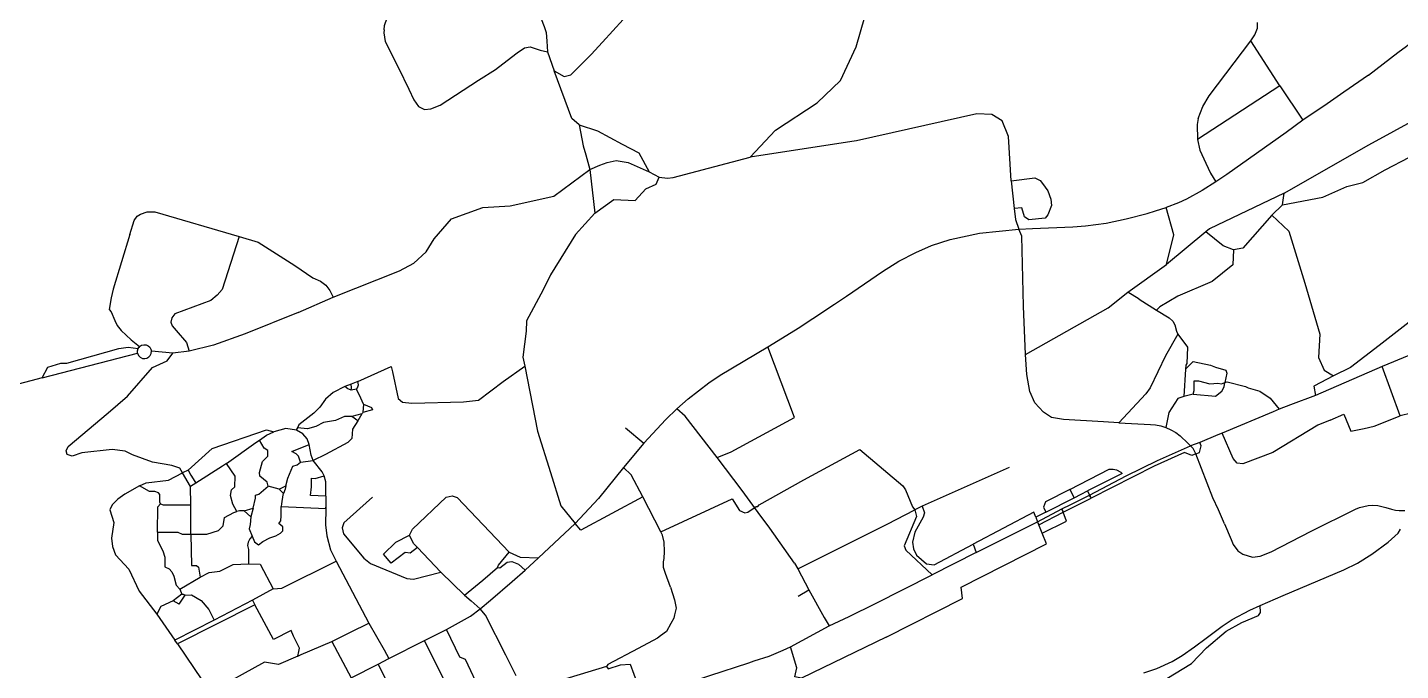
# Model space of a CAD drawing. Header units: inches. Extents: x 2740922 to 2751091, y 1249500 to 1259683.
# Drawn here: x 2742644 to 2744319, y 1252899 to 1253683 of the extents above; entities that cross this region are included whole.
import ezdxf

# ---------------------------------------------------------------- set-up
doc = ezdxf.new("R2010")
doc.units = ezdxf.units.IN
doc.header["$MEASUREMENT"] = 0

msp = doc.modelspace()

# ---------------------------------------------------------------- linework, layer by layer
for points in [[(2743525.4, 1253524.8), (2743556.2, 1253557.7), (2743607.2, 1253591.2), (2743635.7, 1253618.4), (2743654.8, 1253659.6), (2743681.1, 1253751.3), (2743693, 1253822.6), (2743690.5, 1253898.8), (2743679.6, 1253946.9), (2743679.1, 1253994.1), (2743681.5, 1254026.4), (2743683.4, 1254054.9), (2743674, 1254069.5), (2743654, 1254094.2), (2743647.8, 1254109.6), (2743618.4, 1254142.4), (2743618.8, 1254153.6)], [(2743286.3, 1253630.1), (2743298.6, 1253623.4), (2743306.5, 1253625.5), (2743331.7, 1253650.1), (2743345.4, 1253665.2), (2743370.4, 1253692.8), (2743434, 1253762.7), (2743481.4, 1253813.1)], [(2743078.8, 1253680.3), (2743079.5, 1253685.3), (2743082.5, 1253695), (2743088.3, 1253706.9), (2743094.1, 1253717.5), (2743100.3, 1253727.4), (2743107.4, 1253734.8), (2743116.6, 1253740.7), (2743129.4, 1253748.2), (2743140.2, 1253755), (2743152.2, 1253759.3), (2743160.7, 1253761.1), (2743174, 1253761), (2743189.4, 1253759.8), (2743206.1, 1253756.6), (2743217.5, 1253754), (2743231, 1253749.9), (2743241.2, 1253744.5), (2743246.7, 1253740.8), (2743253.9, 1253728.1), (2743261.6, 1253713.7), (2743266.8, 1253702.8), (2743274.2, 1253684.4), (2743276.7, 1253676.8)], [(2744136, 1253666.7), (2744141, 1253674.2), (2744144.1, 1253682.2), (2744144.1, 1253689.3)], [(2743078.8, 1253680.3), (2743078.5, 1253676.4), (2743080.4, 1253665.9), (2743096.5, 1253634), (2743108.9, 1253607.7), (2743115.3, 1253594.9), (2743120.7, 1253586.6), (2743128.1, 1253583.1), (2743135.8, 1253583.7), (2743147.4, 1253588.4), (2743194.2, 1253618.8), (2743214.8, 1253632), (2743229.1, 1253642.9), (2743241.2, 1253652.3), (2743250, 1253658.1), (2743257.1, 1253659.3), (2743269.3, 1253655.2), (2743278.3, 1253653.2)], [(2743276.7, 1253676.8), (2743277.4, 1253666.3), (2743278.3, 1253653.2)], [(2744072, 1253572.2), (2744077.5, 1253586.5), (2744085.2, 1253599.7), (2744136, 1253666.7)], [(2744171.5, 1253612), (2744136, 1253666.7)], [(2744279.9, 1253624.7), (2744315.5, 1253652.4), (2744325.9, 1253660.4), (2744334.1, 1253666.8)], [(2743278.3, 1253653.2), (2743286.3, 1253630.1)], [(2743317, 1253564.2), (2743307.8, 1253572.1), (2743286.3, 1253630.1)], [(2744279.9, 1253624.7), (2744249.8, 1253604.2), (2744229.2, 1253590.1), (2744199.6, 1253569.9)], [(2744171.5, 1253612), (2744071.1, 1253546.6)], [(2744171.5, 1253612), (2744199.6, 1253569.9)], [(2743843.7, 1253496.1), (2743840.5, 1253550.1), (2743833, 1253569.1), (2743820.3, 1253576.8), (2743802.1, 1253577.6), (2743655, 1253544.6), (2743649.5, 1253543.8)], [(2744072, 1253572.2), (2744070.6, 1253564.8), (2744071.1, 1253546.6)], [(2744176.7, 1253480.8), (2744280.3, 1253540.1), (2744341.2, 1253573.3), (2744394.5, 1253573.3), (2744401, 1253579.1), (2744399.5, 1253580.7)], [(2743317, 1253564.2), (2743339.3, 1253557), (2743369.5, 1253540.9), (2743389.5, 1253530.2), (2743402.2, 1253506.9)], [(2743317, 1253564.2), (2743321.7, 1253538.8), (2743324.8, 1253527.7), (2743330, 1253509.9)], [(2744199.6, 1253569.9), (2744179.4, 1253555.1), (2744106.7, 1253503.6), (2744093.3, 1253494.9)], [(2743649.5, 1253543.8), (2743525.4, 1253524.8)], [(2744071.1, 1253546.6), (2744074.1, 1253533.4), (2744081.1, 1253517.6), (2744087, 1253505.4), (2744093.3, 1253494.9)], [(2743330, 1253509.9), (2743342.1, 1253515.2), (2743350.9, 1253518.2), (2743361.8, 1253520.9), (2743376.7, 1253518.2), (2743402.2, 1253506.9)], [(2743414.6, 1253500.6), (2743424.6, 1253499.4), (2743431.5, 1253500.1), (2743525.4, 1253524.8)], [(2744174.9, 1253466.8), (2744224.1, 1253476.1), (2744253.3, 1253488.9), (2744272.7, 1253493.8), (2744300.2, 1253509.4), (2744329.8, 1253524.7), (2744353.6, 1253530.5), (2744367, 1253527.6)], [(2743016.8, 1253354.1), (2743097.8, 1253386.1), (2743115.2, 1253395.6), (2743130.2, 1253409.2), (2743139.9, 1253425.3), (2743161.3, 1253449.7), (2743199.3, 1253463.4), (2743232.7, 1253465.6), (2743285.8, 1253477.1), (2743330, 1253509.9)], [(2743330, 1253509.9), (2743336.1, 1253456.4)], [(2743402.2, 1253506.9), (2743414.6, 1253500.6)], [(2743336.1, 1253456.4), (2743359.2, 1253473.2), (2743385.3, 1253471.8), (2743398.1, 1253486.3), (2743410.9, 1253491.8), (2743414.6, 1253500.6)], [(2743843.7, 1253496.1), (2743872.8, 1253499.7), (2743879.3, 1253496.6), (2743882.1, 1253492.9), (2743888.4, 1253483.6), (2743892.4, 1253473.7), (2743893.1, 1253466), (2743888.4, 1253454.7), (2743885.1, 1253450.5), (2743865.2, 1253448.4), (2743860.2, 1253451.9), (2743857, 1253463.2), (2743847.3, 1253462.4)], [(2743843.7, 1253496.1), (2743847.3, 1253462.4)], [(2744093.3, 1253494.9), (2744076.9, 1253484.1), (2744057.6, 1253473.8), (2744047.9, 1253469.2), (2744032.9, 1253463.6)], [(2744176.7, 1253480.8), (2744085.6, 1253437.5), (2744081.3, 1253433.9)], [(2744174.9, 1253466.8), (2744176.7, 1253480.8)], [(2742768.8, 1253430.7), (2742774, 1253447.8), (2742777.8, 1253452.7), (2742781.7, 1253455.3), (2742790, 1253458), (2742799.1, 1253458), (2742902.3, 1253427.9)], [(2743336.1, 1253456.4), (2743312.3, 1253430.5), (2743281.9, 1253381.2), (2743272.9, 1253363.2), (2743252.6, 1253325.3), (2743252.2, 1253312.5), (2743248.3, 1253280.7), (2743250.6, 1253270)], [(2743847.3, 1253462.4), (2743849.2, 1253448.7), (2743853, 1253437.1)], [(2743853, 1253437.1), (2743869.8, 1253437.8), (2743919.2, 1253440), (2743934.6, 1253441), (2743959.6, 1253444.5), (2743984.1, 1253449.5), (2744009.9, 1253456.2), (2744020, 1253459.4), (2744032.9, 1253463.6)], [(2744033.4, 1253394.1), (2744042.1, 1253430.2), (2744032.9, 1253463.6)], [(2744161.9, 1253454), (2744126.4, 1253414), (2744114.9, 1253411.7)], [(2744161.9, 1253454), (2744174.9, 1253466.8)], [(2744161.9, 1253454), (2744182.6, 1253434.7), (2744202.1, 1253371.1), (2744220.5, 1253308.9), (2744218.7, 1253280.6), (2744225.6, 1253265), (2744237.1, 1253258)], [(2743547.1, 1253293.5), (2743575.4, 1253311.1), (2743584, 1253316.4), (2743602, 1253327.9), (2743628.5, 1253345.7), (2743643.1, 1253355.4), (2743686.8, 1253385.3), (2743706.6, 1253398.1), (2743727.7, 1253408.7), (2743746.8, 1253417), (2743769.5, 1253424.6), (2743805.2, 1253432.2), (2743853, 1253437.1)], [(2743861.4, 1253284.2), (2743859, 1253343), (2743856.7, 1253428.3), (2743853, 1253437.1)], [(2742768.8, 1253430.7), (2742748.4, 1253364), (2742745.9, 1253353.4), (2742743.6, 1253339)], [(2742902.3, 1253427.9), (2742881.2, 1253363.4), (2742875.2, 1253356.4), (2742867.7, 1253349.9), (2742823.6, 1253333.7), (2742819.8, 1253329), (2742818.9, 1253323.5), (2742820.5, 1253319.3), (2742825.2, 1253313.5), (2742838, 1253298.7), (2742841, 1253288.1)], [(2742902.3, 1253427.9), (2742925.5, 1253421), (2742970.2, 1253392.8), (2742991.8, 1253377.8), (2743001.4, 1253373.4), (2743007.8, 1253368.7), (2743012.8, 1253362.1), (2743016.8, 1253354.1)], [(2744081.3, 1253433.9), (2744033.4, 1253394.1)], [(2744114.9, 1253411.7), (2744102.6, 1253416.9), (2744081.3, 1253433.9)], [(2744114.9, 1253411.7), (2744114.2, 1253393.5), (2744088.9, 1253373.1), (2744047.2, 1253355.5), (2744025.3, 1253342.1), (2744021.3, 1253338.2)], [(2744443.6, 1253408), (2744439.1, 1253378.4), (2744415.8, 1253351.6), (2744385.4, 1253354.9), (2744329.5, 1253323.6), (2744292.9, 1253295.3), (2744257.9, 1253268.2), (2744237.1, 1253258)], [(2743986.2, 1253360), (2744033.4, 1253394.1)], [(2742974.1, 1253335.2), (2743016.8, 1253354.1)], [(2743861.4, 1253284.2), (2743962.1, 1253341.2), (2743986.2, 1253360)], [(2743999.8, 1253351.6), (2743986.2, 1253360)], [(2742743.6, 1253339), (2742746.1, 1253336.3), (2742750.3, 1253325.5), (2742753.4, 1253319.7), (2742758.2, 1253313.6), (2742770.4, 1253301.9), (2742780.6, 1253293.8), (2742779.7, 1253292.6)], [(2743999.8, 1253351.6), (2744021.3, 1253338.2)], [(2744021.3, 1253338.2), (2744036.5, 1253328.7), (2744041.2, 1253324.8), (2744043.5, 1253320.2), (2744045.4, 1253312.5), (2744047.2, 1253308.9)], [(2742974.1, 1253335.2), (2742909.3, 1253309.4), (2742870.9, 1253295.4), (2742841, 1253288.1)], [(2744047.2, 1253308.9), (2744032.1, 1253282.5), (2744013.2, 1253243.4), (2744008.2, 1253236.1), (2743975.3, 1253200.6)], [(2744047.2, 1253308.9), (2744058.9, 1253293.1), (2744057.9, 1253273.1), (2744056.9, 1253271), (2744056.5, 1253266.2)], [(2744381.5, 1253304.8), (2744354.6, 1253293.6), (2744296.4, 1253269.6)], [(2742661.9, 1253255.5), (2742668.9, 1253268.7), (2742684.6, 1253273.6), (2742691.9, 1253273.4), (2742755.2, 1253291.4), (2742766.9, 1253293.2), (2742778.8, 1253291.4), (2742779.7, 1253292.6)], [(2742778.2, 1253285.6), (2742778, 1253288.5), (2742778.8, 1253291.4), (2742779.7, 1253292.6)], [(2742778.2, 1253285.6), (2742779.4, 1253282.9), (2742781.4, 1253280.8), (2742784.1, 1253279.4), (2742787, 1253279.1), (2742789.6, 1253279.7), (2742791.9, 1253281.1), (2742793.7, 1253283.1), (2742794.7, 1253285.5), (2742795, 1253288.2)], [(2742779.7, 1253292.6), (2742780.6, 1253293.8), (2742783, 1253295.4), (2742785.9, 1253296.1), (2742788.6, 1253295.9), (2742791, 1253294.8), (2742793, 1253293.1), (2742794.4, 1253290.8), (2742795, 1253288.2)], [(2742821.2, 1253285.7), (2742795, 1253288.2)], [(2742841, 1253288.1), (2742821.2, 1253285.7)], [(2743436, 1253217.9), (2743449.7, 1253230.1), (2743475.2, 1253249.5), (2743489, 1253259), (2743547.1, 1253293.5)], [(2743579.6, 1253207.2), (2743547.1, 1253293.5)], [(2742661.9, 1253255.5), (2742778.2, 1253285.6)], [(2742833.1, 1253139.8), (2742829.7, 1253145.6), (2742819.8, 1253148.8), (2742796.3, 1253152.9), (2742771.9, 1253161.9), (2742763.2, 1253166.4), (2742747.4, 1253168.3), (2742710.4, 1253164.2), (2742698.6, 1253160.3), (2742692.4, 1253162.3), (2742691.1, 1253166.5), (2742693.7, 1253171.8), (2742742.4, 1253212.8), (2742766, 1253233.3), (2742796.6, 1253268.2), (2742814.2, 1253276.6), (2742821.2, 1253285.7)], [(2743046.9, 1253251.2), (2743087.6, 1253269.6), (2743089.3, 1253262.8), (2743096, 1253230.6), (2743101.5, 1253225.8), (2743112.9, 1253224.7), (2743175.8, 1253226.4), (2743194.1, 1253228.4), (2743224.2, 1253251), (2743250.6, 1253270)], [(2743250.6, 1253270), (2743266.2, 1253190.7), (2743281.8, 1253140.1), (2743294.3, 1253099.6), (2743312, 1253078)], [(2743975.3, 1253200.6), (2743956.3, 1253201.8), (2743907.7, 1253205), (2743893, 1253207.2), (2743883.1, 1253213.7), (2743872.5, 1253225.2), (2743866.7, 1253239), (2743863.1, 1253259.9), (2743861.4, 1253284.2)], [(2744056.5, 1253266.2), (2744065.9, 1253275.8), (2744087.1, 1253271.3), (2744093.1, 1253268.5), (2744105.5, 1253265.1), (2744106.8, 1253261.2), (2744104.4, 1253249.8)], [(2744296.4, 1253269.6), (2744215, 1253234.2)], [(2744318.3, 1253209.2), (2744296.4, 1253269.6)], [(2742661.9, 1253255.5), (2742604.4, 1253240.5), (2742555, 1253227.6), (2742519.6, 1253217.6)], [(2744056.5, 1253266.2), (2744054.4, 1253232.7)], [(2744237.1, 1253258), (2744213.1, 1253245.7), (2744215, 1253234.2)], [(2743030.9, 1253245.2), (2743016.9, 1253237.9), (2743007.4, 1253229.5), (2743000.7, 1253219.7), (2742993.3, 1253212.5), (2742975, 1253198.2), (2742973.3, 1253194.8), (2742972.6, 1253193.3)], [(2743038.7, 1253248.1), (2743030.9, 1253245.2)], [(2743038.9, 1253240.7), (2743034.6, 1253242.3), (2743030.9, 1253245.2)], [(2743046.9, 1253251.2), (2743038.7, 1253248.1)], [(2743038.9, 1253240.7), (2743039.1, 1253243.3), (2743038.7, 1253248.1)], [(2743045.1, 1253242), (2743038.9, 1253240.7)], [(2743045.1, 1253242), (2743046.6, 1253243.6), (2743047.7, 1253247.2), (2743046.9, 1253251.2)], [(2743053.6, 1253223.6), (2743050.7, 1253230.7), (2743045.1, 1253242)], [(2744065.9, 1253235.9), (2744054.4, 1253232.7)], [(2744065.9, 1253235.9), (2744066.9, 1253240.1), (2744067.2, 1253252.2), (2744072.4, 1253251.9), (2744086, 1253248.4), (2744096, 1253249.2), (2744100.4, 1253248.2), (2744104.4, 1253249.8)], [(2744065.9, 1253235.9), (2744093.1, 1253233.3), (2744100.9, 1253239.4), (2744103.8, 1253244.7), (2744104.4, 1253249.8)], [(2744104.4, 1253249.8), (2744107.5, 1253250.7), (2744129.6, 1253245.1), (2744133, 1253243.3), (2744147.3, 1253239.5), (2744159.7, 1253230.8), (2744170.8, 1253217.4)], [(2743053.6, 1253223.6), (2743052.9, 1253213.2), (2743052.4, 1253212.4)], [(2743053.6, 1253223.6), (2743063.5, 1253219.5), (2743064.7, 1253216.7), (2743052.9, 1253213.2), (2743052.4, 1253212.4)], [(2744054.4, 1253232.7), (2744047, 1253230.6), (2744036.2, 1253213.2), (2744032.5, 1253195)], [(2744215, 1253234.2), (2744184.4, 1253222.9), (2744170.8, 1253217.4)], [(2743039.4, 1253208.5), (2743030.8, 1253208.5), (2743019.6, 1253203.6), (2743005.2, 1253201.3), (2742995.6, 1253196.4), (2742985.6, 1253193.4), (2742973.3, 1253194.8), (2742972.6, 1253193.3)], [(2743046.8, 1253203.3), (2743040.5, 1253193), (2743039.7, 1253181.6), (2743034.6, 1253176.8), (2743007.4, 1253162.3)], [(2743052.4, 1253212.4), (2743051.9, 1253211.6), (2743039.4, 1253208.5)], [(2743046.8, 1253203.3), (2743039.4, 1253208.5)], [(2743052.4, 1253212.4), (2743051.9, 1253211.6), (2743046.8, 1253203.3)], [(2743395.8, 1253176.1), (2743422.4, 1253204.8), (2743436, 1253217.9)], [(2743485.2, 1253158.3), (2743446.1, 1253208.8), (2743436, 1253217.9)], [(2743485.2, 1253158.3), (2743502.1, 1253165.3), (2743579.6, 1253207.2)], [(2744170.8, 1253217.4), (2744163.5, 1253214.3), (2744101.1, 1253188.2)], [(2744232.8, 1253204), (2744217.9, 1253197.8)], [(2744232.8, 1253204), (2744249.6, 1253211.2), (2744258.2, 1253190.5), (2744274.4, 1253194)], [(2744274.4, 1253194), (2744286.8, 1253196.7), (2744318.3, 1253209.2)], [(2744340.3, 1253218.8), (2744331.9, 1253212.6), (2744318.3, 1253209.2)], [(2742839.9, 1253143.1), (2742869.1, 1253169.6), (2742935.5, 1253192.2), (2742944.3, 1253189.9)], [(2742926.9, 1253179.7), (2742935.6, 1253185.6), (2742944.3, 1253189.9)], [(2742972.6, 1253193.3), (2742971.9, 1253191.8), (2742959.2, 1253193.7), (2742944.3, 1253189.9)], [(2742987.4, 1253174.3), (2742984.9, 1253181.3), (2742979.8, 1253187.5), (2742971.9, 1253191.8), (2742972.6, 1253193.3)], [(2743373.4, 1253194.5), (2743395.8, 1253176.1)], [(2743975.3, 1253200.6), (2744013.6, 1253198.9), (2744020, 1253198.3), (2744026.3, 1253197), (2744032.5, 1253195)], [(2744032.5, 1253195), (2744038.6, 1253192.3), (2744044.5, 1253189), (2744049.9, 1253185.1), (2744059.2, 1253175.8), (2744062.6, 1253172.7)], [(2744101.1, 1253188.2), (2744096.1, 1253186.1), (2744073.8, 1253176.8)], [(2744217.9, 1253197.8), (2744162.9, 1253164.7), (2744126.5, 1253150.6), (2744119.7, 1253151.7), (2744114.7, 1253157.2), (2744101.1, 1253188.2)], [(2742886.5, 1253151.3), (2742922.6, 1253176.7)], [(2742922.6, 1253176.7), (2742926.9, 1253179.7)], [(2742937.5, 1253123.5), (2742936.2, 1253128.2), (2742927.3, 1253135.6), (2742926.8, 1253140), (2742930.4, 1253153.7), (2742937, 1253160.3), (2742937.3, 1253167.2), (2742932.8, 1253169.9), (2742926.9, 1253179.7)], [(2742966.3, 1253166), (2742987.4, 1253174.3)], [(2742992.2, 1253154.9), (2742989.8, 1253161.2), (2742987.4, 1253174.3)], [(2743395.8, 1253176.1), (2743370.8, 1253146.1)], [(2743940.5, 1253110.7), (2743939.5, 1253112.6), (2743983.9, 1253136.1), (2744022.2, 1253155), (2744062.6, 1253172.7)], [(2744073.8, 1253176.8), (2744062.6, 1253172.7)], [(2744069, 1253162.8), (2744065.9, 1253169.6), (2744062.6, 1253172.7)], [(2744069, 1253162.8), (2744073.4, 1253164.5), (2744075.7, 1253172.6), (2744073.8, 1253176.8)], [(2742958.9, 1253123.8), (2742961.4, 1253133.2), (2742967.6, 1253148.1), (2742972.7, 1253149.6), (2742977, 1253152.6)], [(2742977, 1253152.6), (2742974.4, 1253160), (2742971.6, 1253162.9), (2742966.3, 1253166)], [(2742977, 1253152.6), (2742992.2, 1253154.9)], [(2743007.4, 1253162.3), (2742992.2, 1253154.9)], [(2743005.9, 1253136), (2743003.3, 1253141.2), (2742992.2, 1253154.9)], [(2743416.6, 1253068), (2743503.3, 1253108.2), (2743512.4, 1253093.8), (2743519.1, 1253090.8), (2743522.6, 1253091.7), (2743532.9, 1253098.9), (2743534.8, 1253098.8), (2743536.6, 1253100.6), (2743590.9, 1253131.4), (2743659.2, 1253168.1), (2743711.5, 1253123.8), (2743715.1, 1253118.9), (2743723.5, 1253098.5), (2743726.3, 1253094.5)], [(2743579.4, 1253029.6), (2743549.4, 1253072.4), (2743535.2, 1253091.5), (2743515.5, 1253118.1), (2743485.2, 1253158.3)], [(2744069, 1253162.8), (2744064.2, 1253160.9), (2744055.2, 1253164.4), (2744018.3, 1253148), (2743941.5, 1253108.8), (2743940.5, 1253110.7)], [(2744096.9, 1253094.5), (2744089.9, 1253109.3), (2744069, 1253162.8)], [(2742780.6, 1253123.9), (2742788.7, 1253127.4), (2742816.1, 1253130.9), (2742833.1, 1253139.8)], [(2742839.9, 1253143.1), (2742833.1, 1253139.8)], [(2742842.6, 1253123.1), (2742833.1, 1253139.8)], [(2742839.9, 1253143.1), (2742843.2, 1253137), (2742847.9, 1253129.4), (2742849.3, 1253127.1)], [(2742881.6, 1253147.8), (2742849.3, 1253127.1)], [(2742886.5, 1253151.3), (2742881.6, 1253147.8)], [(2742899.1, 1253092.8), (2742894.6, 1253101.6), (2742891.6, 1253112.2), (2742892.7, 1253118.9), (2742896.7, 1253122.7), (2742897.1, 1253135.8), (2742886.5, 1253151.3)], [(2743007.8, 1253111.3), (2742989.2, 1253112.2), (2742990.2, 1253122.7), (2742990.4, 1253133.1), (2742994.8, 1253132.9), (2743005.9, 1253136)], [(2743007.8, 1253111.3), (2743007.8, 1253121.8), (2743007.8, 1253129), (2743005.9, 1253136)], [(2743370.8, 1253146.1), (2743340.6, 1253108.4), (2743312, 1253078)], [(2743394.7, 1253110.4), (2743380.3, 1253137.5), (2743370.8, 1253146.1)], [(2743841.4, 1253146.1), (2743735.4, 1253099)], [(2743915.4, 1253119.6), (2743963.3, 1253144.2), (2743968.1, 1253144.4), (2743972.5, 1253143.4), (2743977.6, 1253140.5), (2743979.1, 1253139.1)], [(2743979.1, 1253139.1), (2743936.9, 1253117.7)], [(2742780.6, 1253123.9), (2742762.8, 1253113.7), (2742754.2, 1253107.6), (2742747.3, 1253100.7), (2742744.2, 1253094.5), (2742749.4, 1253079.2), (2742746.5, 1253059.9), (2742747.5, 1253050.1), (2742751.3, 1253039.9), (2742767.7, 1253022.1), (2742780.3, 1252995.4), (2742801.5, 1252967.4)], [(2742806.1, 1253102), (2742805.2, 1253103.9), (2742805.4, 1253113.3), (2742803.8, 1253115.3), (2742799.4, 1253117.2), (2742792.6, 1253117.1), (2742780.6, 1253123.9)], [(2742849.3, 1253127.1), (2742842.6, 1253123.1)], [(2742843.2, 1253100.6), (2742842.6, 1253123.1)], [(2742919.3, 1253096.5), (2742922, 1253108.7), (2742922.1, 1253112.7), (2742926.3, 1253113.8), (2742937.5, 1253123.5)], [(2742950.9, 1253119.9), (2742937.5, 1253123.5)], [(2742950.9, 1253119.9), (2742958.9, 1253123.8)], [(2742950.9, 1253119.9), (2742956.2, 1253114.6)], [(2742958.9, 1253123.8), (2742958.4, 1253119.8), (2742956.2, 1253114.6)], [(2743915.4, 1253119.6), (2743885.6, 1253104.3), (2743883.3, 1253097.9), (2743886.2, 1253091.9)], [(2743915.4, 1253119.6), (2743920.6, 1253109.4)], [(2742802.5, 1253067.3), (2742802.8, 1253098.2), (2742806.1, 1253102)], [(2742806.1, 1253102), (2742809.3, 1253100.7), (2742843.2, 1253100.6)], [(2742956.2, 1253114.6), (2742955.5, 1253112.8), (2742953.6, 1253102), (2742953.4, 1253098.8)], [(2743007.8, 1253111.3), (2743007.7, 1253099.4), (2743007.7, 1253097.7)], [(2743064.9, 1253110), (2743029.8, 1253078.8), (2743027.9, 1253072.7), (2743029.3, 1253065.4), (2743054, 1253035.8), (2743062.2, 1253029.2), (2743106.8, 1253010.8), (2743114.8, 1253010.2), (2743148.2, 1253018.6)], [(2743110.1, 1253063.9), (2743113.4, 1253071.2), (2743154.8, 1253110.2), (2743162, 1253111.9), (2743168, 1253109.7), (2743231.4, 1253043.2)], [(2743394.7, 1253110.4), (2743319, 1253069.8), (2743312, 1253078)], [(2743416.6, 1253068), (2743394.7, 1253110.4)], [(2743886.2, 1253091.9), (2743920.6, 1253109.4)], [(2743906.6, 1253093.8), (2743905.8, 1253095.9), (2743916.5, 1253101.1), (2743939.5, 1253112.6), (2743940.5, 1253110.7)], [(2743906.6, 1253093.8), (2743907.4, 1253091.6), (2743941.5, 1253108.8), (2743940.5, 1253110.7)], [(2743920.6, 1253109.4), (2743929.4, 1253113.9), (2743936.9, 1253117.7)], [(2743936.9, 1253117.7), (2743939.5, 1253112.6), (2743940.5, 1253110.7)], [(2742843.2, 1253065), (2742843.2, 1253100.6)], [(2742843.2, 1253065), (2742862.5, 1253065), (2742876.8, 1253069.6), (2742882.6, 1253075.1), (2742884.1, 1253085.4), (2742895.7, 1253091.4), (2742899.1, 1253092.8)], [(2742908.4, 1253093.5), (2742902.5, 1253093.4), (2742899.1, 1253092.8)], [(2742908.4, 1253093.5), (2742919.3, 1253096.5)], [(2742908.4, 1253093.5), (2742916.3, 1253086.2)], [(2742916.3, 1253086.2), (2742915.5, 1253076.7), (2742914.2, 1253071.4), (2742918.1, 1253062.6)], [(2742919.3, 1253096.5), (2742916.3, 1253086.2)], [(2742918.1, 1253062.6), (2742921, 1253055.7), (2742925.9, 1253052), (2742931, 1253055.9), (2742939.6, 1253060.5), (2742946.9, 1253062.9), (2742952.6, 1253066.2), (2742955.5, 1253069), (2742955.5, 1253073.9), (2742950.7, 1253078.1), (2742952.8, 1253081.1), (2742953.5, 1253087.2), (2742953.4, 1253098.8)], [(2742953.4, 1253098.8), (2743007.7, 1253096.1), (2743007.7, 1253097.7)], [(2743007.7, 1253097.7), (2743007.7, 1253096.1), (2743007.3, 1253076.3), (2743009.2, 1253063.1), (2743013.6, 1253045.9), (2743020.5, 1253032.1)], [(2743692.6, 1253077.3), (2743726.3, 1253094.5)], [(2743726.3, 1253094.5), (2743728.4, 1253086.7), (2743713.1, 1253050.7), (2743715.3, 1253045.6), (2743747.5, 1253015.2)], [(2743735.4, 1253099), (2743738.1, 1253090.8), (2743736.3, 1253085.8), (2743726.5, 1253067.6), (2743723.4, 1253055.2), (2743724.8, 1253047.1), (2743728.5, 1253039.3), (2743740.4, 1253028.6), (2743750, 1253027.5), (2743797.4, 1253052.6)], [(2743735.4, 1253099), (2743729.7, 1253096.2), (2743726.3, 1253094.5)], [(2743873.8, 1253085.5), (2743871.3, 1253091.7), (2743797.4, 1253052.6)], [(2743886.2, 1253091.9), (2743873.8, 1253085.5)], [(2743873.8, 1253085.5), (2743875.9, 1253080.2), (2743876.7, 1253078.3)], [(2743876.7, 1253078.3), (2743875.9, 1253080.2), (2743905.8, 1253095.9), (2743906.6, 1253093.8)], [(2743876.7, 1253078.3), (2743877.6, 1253076.3), (2743907.4, 1253091.6), (2743906.6, 1253093.8)], [(2743881.8, 1253066.1), (2743911.5, 1253080.7), (2743907.4, 1253091.6), (2743906.6, 1253093.8)], [(2744104.1, 1253077.6), (2744096.9, 1253094.5)], [(2744104.1, 1253077.6), (2744112.3, 1253058.3), (2744114.8, 1253052.4), (2744120.3, 1253044.7), (2744126.4, 1253040.4), (2744138.2, 1253036.9), (2744147.4, 1253038.3), (2744160.8, 1253043.5), (2744209.9, 1253068.6), (2744264, 1253095.4), (2744268.9, 1253097.4), (2744274, 1253098.9), (2744279.3, 1253099.8), (2744285.1, 1253100.3), (2744291, 1253100.1), (2744301, 1253097.4), (2744307.7, 1253095.4), (2744312.6, 1253094.2), (2744317.2, 1253093.7), (2744324, 1253093.9)], [(2743312, 1253078), (2743267.1, 1253036)], [(2743583.6, 1253022.7), (2743692.6, 1253077.3)], [(2743801.2, 1253042.4), (2743875.9, 1253080.2), (2743876.7, 1253078.3)], [(2743881.8, 1253066.1), (2743877.6, 1253076.3), (2743876.7, 1253078.3)], [(2744147.5, 1252977.9), (2744175.5, 1252990.3), (2744249.8, 1253021.4), (2744266.1, 1253029.7), (2744283.9, 1253040.6), (2744303.6, 1253055.2), (2744315.8, 1253066.3), (2744318.8, 1253070.9)], [(2742802.5, 1253067.3), (2742827.4, 1253067.6), (2742832.5, 1253065.1), (2742843.2, 1253065)], [(2742802.5, 1253067.3), (2742802.6, 1253057.1), (2742809.1, 1253044.6), (2742811.4, 1253037), (2742811.3, 1253025.2), (2742816.8, 1253022.8), (2742819.9, 1253019.2), (2742822.6, 1253013.9), (2742825.4, 1253002.7), (2742829.7, 1252997.8)], [(2742843.2, 1253065), (2742844, 1253026.9), (2742850.2, 1253026.9), (2742852.6, 1253024.7), (2742854.5, 1253012.5)], [(2742918.1, 1253062.6), (2742915.2, 1253059.3), (2742913, 1253055), (2742912.3, 1253051.3), (2742913.6, 1253046.1), (2742913.5, 1253028.9)], [(2743119.5, 1253048.6), (2743110.6, 1253041.6), (2743104.6, 1253042.8), (2743087.7, 1253029.4), (2743078.3, 1253040.6), (2743093.3, 1253055.3), (2743110.1, 1253063.9)], [(2743119.5, 1253048.6), (2743114.8, 1253053.4), (2743110.1, 1253063.9)], [(2743420.4, 1253035.3), (2743420.9, 1253043.9), (2743420.6, 1253055.1), (2743418.4, 1253063.7), (2743416.6, 1253068)], [(2743691.4, 1252939.2), (2743784.3, 1252986.5), (2743783, 1253000.2), (2743886.9, 1253053.2), (2743881.8, 1253066.1)], [(2743797.4, 1253052.6), (2743801.2, 1253042.4)], [(2743119.5, 1253048.6), (2743148.2, 1253018.6)], [(2743217.3, 1253024.1), (2743218.5, 1253027.1), (2743231.4, 1253043.2)], [(2743231.4, 1253043.2), (2743244.8, 1253037), (2743267.1, 1253036)], [(2743251.1, 1253021.2), (2743267.1, 1253036)], [(2743422.1, 1253016.8), (2743419.7, 1253024.2), (2743419.7, 1253031.3), (2743420.4, 1253035.3)], [(2743801.2, 1253042.4), (2743747.5, 1253015.2)], [(2742854.5, 1253012.5), (2742865.7, 1253018.1), (2742878.4, 1253020), (2742895, 1253027.9), (2742913.5, 1253028.9)], [(2742913.5, 1253028.9), (2742927.7, 1253028.5), (2742943.7, 1252998.3)], [(2742943.7, 1252998.3), (2742954.1, 1252999.1), (2743020.5, 1253032.1)], [(2743020.5, 1253032.1), (2743060.5, 1252956.5)], [(2743148.2, 1253018.6), (2743177.1, 1252990.6)], [(2743177.1, 1252990.6), (2743199.4, 1253008.9), (2743217.3, 1253024.1)], [(2743196.2, 1252973.7), (2743208.6, 1252984.3), (2743235, 1253007.2), (2743251.1, 1253021.2)], [(2743217.3, 1253024.1), (2743220, 1253023.8), (2743229, 1253030.8), (2743234.9, 1253031.7), (2743242.7, 1253028.3), (2743251.1, 1253021.2)], [(2743579.4, 1253029.6), (2743583.6, 1253022.7)], [(2743583.6, 1253022.7), (2743597.2, 1252997.1)], [(2742829.7, 1252997.8), (2742854.5, 1253012.5)], [(2743428.1, 1253000.2), (2743422.1, 1253016.8)], [(2743622, 1252953.1), (2743646.4, 1252964.5), (2743678.2, 1252980.2), (2743747.5, 1253015.2)], [(2742834.3, 1252991.3), (2742832.3, 1252991.9), (2742821.8, 1252983.8)], [(2742828.8, 1252979.4), (2742836.4, 1252990.7), (2742834.3, 1252991.3)], [(2742829.7, 1252997.8), (2742832.3, 1252991.9), (2742834.3, 1252991.3)], [(2742834.3, 1252991.3), (2742836.4, 1252990.7), (2742843.8, 1252990.8), (2742855.8, 1252984.2), (2742865.2, 1252973.2), (2742871.7, 1252959.9)], [(2742943.7, 1252998.3), (2742918.5, 1252984.3)], [(2743177.1, 1252990.6), (2743185.3, 1252983.8), (2743196.2, 1252973.7)], [(2743428.1, 1253000.2), (2743433.2, 1252984.9)], [(2743433.2, 1252984.9), (2743435.1, 1252974.5), (2743433.1, 1252966.5), (2743432.2, 1252962.6), (2743428.7, 1252956.1)], [(2743584.1, 1252989.3), (2743597.2, 1252997.1)], [(2743597.2, 1252997.1), (2743615.8, 1252963.5), (2743622, 1252953.1)], [(2742821.8, 1252983.8), (2742806.4, 1252976.6), (2742801.5, 1252967.4)], [(2742828.8, 1252979.4), (2742821.8, 1252983.8)], [(2742921.1, 1252978.9), (2742826.9, 1252931)], [(2742918.5, 1252984.3), (2742871.7, 1252959.9)], [(2742918.5, 1252984.3), (2742921.1, 1252978.9)], [(2742973.8, 1252916.3), (2742975, 1252922), (2742975.6, 1252925.8), (2742968.5, 1252940.7), (2742965.4, 1252947.5), (2742944.1, 1252936.5), (2742921.1, 1252978.9)], [(2743155.2, 1252948.7), (2743184.4, 1252965), (2743196.2, 1252973.7)], [(2743240.1, 1252892), (2743227.3, 1252917.3), (2743202.8, 1252966), (2743196.2, 1252973.7)], [(2744030.1, 1252886.7), (2744033.6, 1252889), (2744063.8, 1252907.3), (2744082.2, 1252926.5), (2744106, 1252946.8), (2744125.1, 1252957.4), (2744145.6, 1252965.9), (2744147.8, 1252969.5), (2744147.5, 1252977.9)], [(2744081.6, 1252938.2), (2744101.1, 1252952.7), (2744113.5, 1252960.9), (2744135.1, 1252972.2), (2744147.5, 1252977.9)], [(2742801.5, 1252967.4), (2742823.8, 1252935.5)], [(2742871.7, 1252959.9), (2742823.8, 1252935.5)], [(2743015.2, 1252934.1), (2743048.5, 1252950.8), (2743049.6, 1252951.3), (2743060.5, 1252956.5)], [(2743060.5, 1252956.5), (2743078.9, 1252923.7), (2743084.8, 1252913.3)], [(2743428.7, 1252956.1), (2743423.4, 1252946.3), (2743416.1, 1252940.9), (2743412.5, 1252938.2), (2743388.7, 1252925.6), (2743351.8, 1252906.1), (2743350.1, 1252903.4)], [(2743574.5, 1252927.4), (2743622, 1252953.1)], [(2742826.9, 1252931), (2742823.8, 1252935.5)], [(2743084.8, 1252913.3), (2743128.1, 1252935.2)], [(2743128.1, 1252935.2), (2743147, 1252944.7), (2743155.2, 1252948.7)], [(2743196.3, 1252802.2), (2743191.3, 1252809.4), (2743132.8, 1252925.8), (2743128.1, 1252935.2)], [(2743197.5, 1252871.5), (2743178.1, 1252912.2), (2743171.1, 1252914.9), (2743155.2, 1252948.7)], [(2743691.4, 1252939.2), (2743588, 1252889.1), (2743579.8, 1252891)], [(2744005.7, 1252896), (2744021.5, 1252901.2), (2744040.2, 1252909.6), (2744052.4, 1252917), (2744067.4, 1252927.6), (2744081.6, 1252938.2)], [(2742826.9, 1252931), (2742866.6, 1252872.3)], [(2742973.8, 1252916.3), (2742977.9, 1252918.1), (2743015.2, 1252934.1)], [(2743015.2, 1252934.1), (2743038.7, 1252889.7)], [(2743395.2, 1252865.7), (2743476.1, 1252892.6), (2743523.7, 1252908.2), (2743530.5, 1252910.4), (2743548.6, 1252916.3), (2743565.9, 1252923.4), (2743574.5, 1252927.4)], [(2743579.8, 1252891), (2743582.5, 1252901.7), (2743574.5, 1252927.4)], [(2742973.8, 1252916.3), (2742950.1, 1252906), (2742932.9, 1252908.8), (2742866.6, 1252872.3)], [(2743038.7, 1252889.7), (2743071.7, 1252906.5)], [(2743071.7, 1252906.5), (2743084.8, 1252913.3)], [(2743136.5, 1252778), (2743131.5, 1252788.9), (2743071.7, 1252906.5)], [(2743350.1, 1252903.4), (2743249.8, 1252873.1)], [(2743350.1, 1252903.4), (2743352.3, 1252900.8), (2743367.1, 1252905.4), (2743379.1, 1252906.4), (2743392.5, 1252869.8), (2743395.2, 1252865.7)]]:
    msp.add_lwpolyline(points)

doc.saveas('drawing.dxf')
